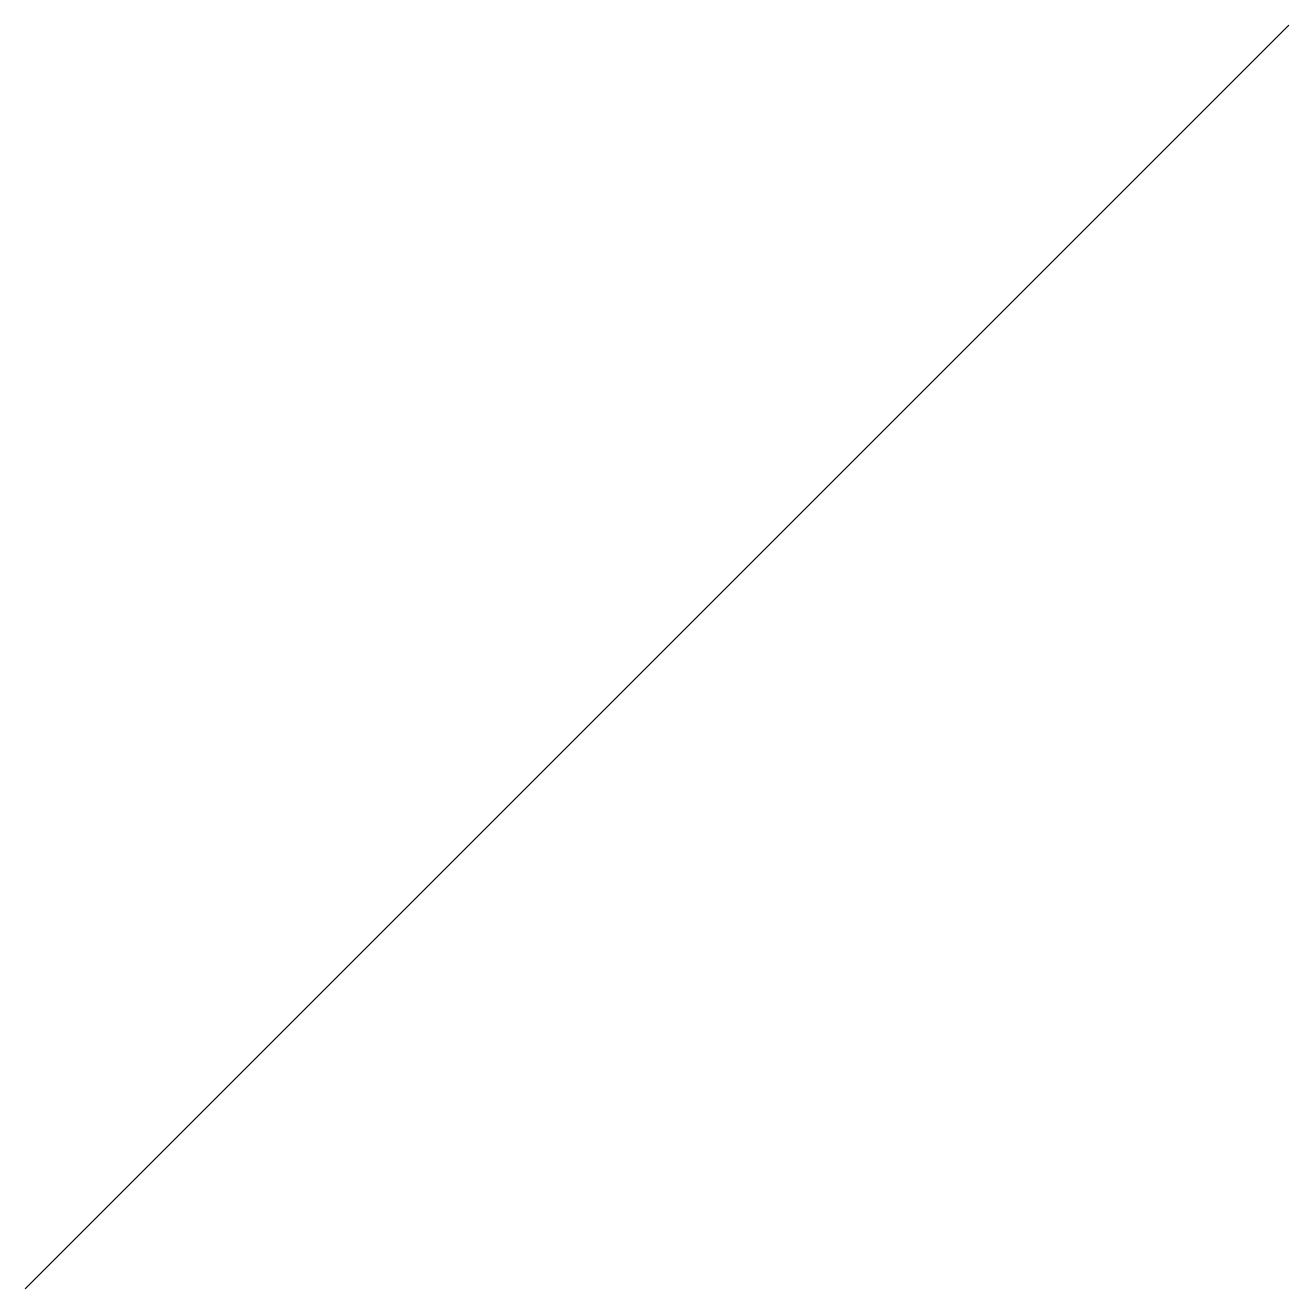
# Model space of a CAD drawing. Header units: metres. Extents: x 500 to 600, y 500 to 600.
import ezdxf

# ---------------------------------------------------------------- set-up
doc = ezdxf.new("R2010")
doc.units = ezdxf.units.M

msp = doc.modelspace()

# ---------------------------------------------------------------- linework, layer by layer
msp.add_line((600, 600), (500, 500))

doc.saveas('drawing.dxf')
